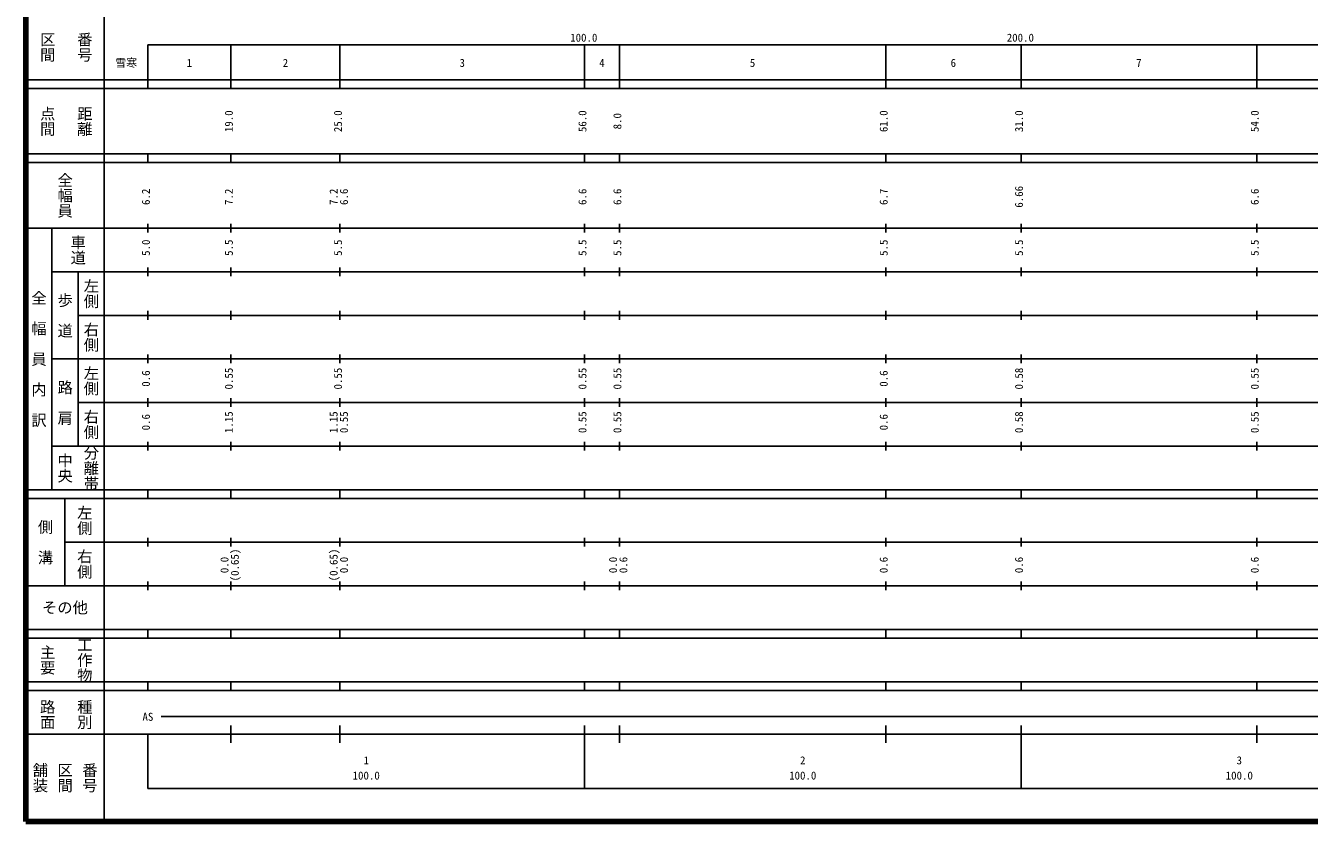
# Model space of a CAD drawing. Units: millimetres on the paper, enlarged 1000 times. Extents: x 40000 to 680000, y 20000 to 380000.
# Drawn here: x 40000 to 334044, y 20000 to 202409 of the extents above; entities that cross this region are included whole.
import ezdxf
from ezdxf.enums import TextEntityAlignment as Align

# ---------------------------------------------------------------- set-up
doc = ezdxf.new("R2010")
doc.units = ezdxf.units.MM
doc.header["$LTSCALE"] = 1000
doc.layers.add('M-TTL', color=2, linetype='Continuous', lineweight=140)
doc.layers.add('M-TTL-BAND', color=7, linetype='Continuous', lineweight=25)
doc.styles.add('@ＭＳ ゴシック', font='')
doc.styles.add('ＭＳ ゴシック', font='')
doc.styles.get('@ＭＳ ゴシック').set_extended_font_data('@MS Gothic')
doc.styles.get('ＭＳ ゴシック').set_extended_font_data('MS Gothic')

msp = doc.modelspace()

# ---------------------------------------------------------------- linework, layer by layer
at = {"layer": 'M-TTL'}
for p, q in [((40000, 380000), (40000, 20000)), ((40000, 20000), (680000, 20000))]:
    msp.add_line(p, q, dxfattribs=at)
at = {"layer": 'M-TTL-BAND'}
for p, q in [((58000, 370000), (58000, 20000)), ((68000, 198000), (579000, 198000)), ((68000, 198000), (68000, 188000)), ((87000, 188000), (87000, 198000)), ((112000, 188000), (112000, 198000)), ((168000, 188000), (168000, 198000)), ((176000, 188000), (176000, 198000)), ((237000, 188000), (237000, 198000)), ((268000, 188000), (268000, 198000)), ((322000, 188000), (322000, 198000)), ((40000, 190000), (579000, 190000)), ((40000, 188000), (579000, 188000)), ((40000, 173000), (579000, 173000)), ((40000, 171000), (579000, 171000)), ((68000, 171000), (68000, 173000)), ((87000, 171000), (87000, 173000)), ((112000, 171000), (112000, 173000)), ((168000, 171000), (168000, 173000)), ((176000, 171000), (176000, 173000)), ((237000, 171000), (237000, 173000)), ((268000, 171000), (268000, 173000)), ((322000, 171000), (322000, 173000)), ((40000, 156000), (579000, 156000)), ((46000, 96000), (46000, 156000)), ((68000, 155000), (68000, 157000)), ((87000, 155000), (87000, 157000)), ((112000, 155000), (112000, 157000)), ((168000, 155000), (168000, 157000)), ((176000, 155000), (176000, 157000)), ((237000, 155000), (237000, 157000)), ((268000, 155000), (268000, 157000)), ((322000, 155000), (322000, 157000)), ((46000, 146000), (579000, 146000)), ((52000, 146000), (52000, 106000)), ((68000, 145000), (68000, 147000)), ((87000, 145000), (87000, 147000)), ((112000, 145000), (112000, 147000)), ((168000, 145000), (168000, 147000)), ((176000, 145000), (176000, 147000)), ((237000, 145000), (237000, 147000)), ((268000, 145000), (268000, 147000)), ((322000, 145000), (322000, 147000)), ((52000, 136000), (579000, 136000)), ((68000, 135000), (68000, 137000)), ((87000, 135000), (87000, 137000)), ((112000, 135000), (112000, 137000)), ((168000, 135000), (168000, 137000)), ((176000, 135000), (176000, 137000)), ((237000, 135000), (237000, 137000)), ((268000, 135000), (268000, 137000)), ((322000, 135000), (322000, 137000)), ((68000, 125000), (68000, 127000)), ((87000, 125000), (87000, 127000)), ((112000, 125000), (112000, 127000)), ((168000, 125000), (168000, 127000)), ((176000, 125000), (176000, 127000)), ((237000, 125000), (237000, 127000)), ((268000, 125000), (268000, 127000)), ((322000, 125000), (322000, 127000)), ((46000, 126000), (579000, 126000)), ((52000, 116000), (579000, 116000)), ((68000, 115000), (68000, 117000)), ((87000, 115000), (87000, 117000)), ((112000, 115000), (112000, 117000)), ((168000, 115000), (168000, 117000)), ((176000, 115000), (176000, 117000)), ((237000, 115000), (237000, 117000)), ((268000, 115000), (268000, 117000)), ((322000, 115000), (322000, 117000)), ((46000, 106000), (579000, 106000)), ((68000, 105000), (68000, 107000)), ((87000, 105000), (87000, 107000)), ((112000, 105000), (112000, 107000)), ((168000, 105000), (168000, 107000)), ((176000, 105000), (176000, 107000)), ((237000, 105000), (237000, 107000)), ((268000, 105000), (268000, 107000)), ((322000, 105000), (322000, 107000)), ((40000, 96000), (579000, 96000)), ((68000, 94000), (68000, 96000)), ((87000, 94000), (87000, 96000)), ((112000, 94000), (112000, 96000)), ((168000, 94000), (168000, 96000)), ((176000, 94000), (176000, 96000)), ((237000, 94000), (237000, 96000)), ((268000, 94000), (268000, 96000)), ((322000, 94000), (322000, 96000)), ((40000, 94000), (579000, 94000)), ((49000, 94000), (49000, 74000)), ((49000, 84000), (579000, 84000)), ((68000, 83000), (68000, 85000)), ((87000, 83000), (87000, 85000)), ((112000, 83000), (112000, 85000)), ((168000, 83000), (168000, 85000)), ((176000, 83000), (176000, 85000)), ((237000, 83000), (237000, 85000)), ((268000, 83000), (268000, 85000)), ((322000, 83000), (322000, 85000)), ((40000, 74000), (579000, 74000)), ((68000, 73000), (68000, 75000)), ((87000, 73000), (87000, 75000)), ((112000, 73000), (112000, 75000)), ((168000, 73000), (168000, 75000)), ((176000, 73000), (176000, 75000)), ((237000, 73000), (237000, 75000)), ((268000, 73000), (268000, 75000)), ((322000, 73000), (322000, 75000)), ((40000, 64000), (579000, 64000)), ((40000, 62000), (579000, 62000)), ((68000, 62000), (68000, 64000)), ((87000, 62000), (87000, 64000)), ((112000, 62000), (112000, 64000)), ((168000, 62000), (168000, 64000)), ((176000, 62000), (176000, 64000)), ((237000, 62000), (237000, 64000)), ((268000, 62000), (268000, 64000)), ((322000, 62000), (322000, 64000)), ((40000, 52000), (579000, 52000)), ((40000, 50000), (579000, 50000)), ((68000, 50000), (68000, 52000)), ((87000, 50000), (87000, 52000)), ((112000, 50000), (112000, 52000)), ((168000, 50000), (168000, 52000)), ((176000, 50000), (176000, 52000)), ((237000, 50000), (237000, 52000)), ((268000, 50000), (268000, 52000)), ((322000, 50000), (322000, 52000)), ((71000, 44000), (565000, 44000)), ((87000, 38000), (87000, 42000)), ((112000, 38000), (112000, 42000)), ((168000, 27500), (168000, 42000)), ((176000, 38000), (176000, 42000)), ((237000, 38000), (237000, 42000)), ((268000, 27500), (268000, 42000)), ((322000, 38000), (322000, 42000)), ((40000, 40000), (579000, 40000)), ((68000, 40000), (68000, 27500)), ((68000, 27500), (579000, 27500))]:
    msp.add_line(p, q, dxfattribs=at)

# ---------------------------------------------------------------- texts
at = {"layer": 'M-TTL-BAND', "style": '@ＭＳ ゴシック'}
for s, p in [('区間', (45000, 197500)), ('番号', (53500, 197500)), ('点間', (45000, 180500)), ('距離', (53500, 180500)), ('全幅員', (49000, 163500)), ('車道', (52000, 151000)), ('左側', (55000, 141000)), ('全\u3000幅\u3000員\u3000内\u3000訳', (43000, 126000)), ('歩\u3000道', (49000, 136000)), ('右側', (55000, 131000)), ('左側', (55000, 121000)), ('路\u3000肩', (49000, 116000)), ('右側', (55000, 111000)), ('分離帯', (55000, 101000)), ('中央', (49000, 101000)), ('左側', (53500, 89000)), ('側\u3000溝', (44500, 84000)), ('右側', (53500, 79000)), ('主要', (45000, 57000)), ('工作物', (53500, 57000)), ('路面', (45000, 44500)), ('種別', (53500, 44500)), ('舗装', (43333, 30000)), ('区間', (49000, 30000)), ('番号', (54667, 30000))]:
    msp.add_text(s, height=2566, rotation=270, dxfattribs=at).set_placement(p, align=Align.MIDDLE_CENTER)
at = {"layer": 'M-TTL-BAND', "style": 'ＭＳ ゴシック'}
for s, p in [('100.0', (167844, 198195)), ('200.0', (267844, 198195)), ('雪寒', (63017, 192405)), ('1', (77500, 192405)), ('2', (99500, 192405)), ('3', (140000, 192405)), ('4', (172000, 192405)), ('5', (206500, 192405)), ('6', (252500, 192405)), ('7', (295000, 192405)), ('AS', (68000, 42500)), ('1', (118000, 32523)), ('2', (218000, 32523)), ('3', (318000, 32523)), ('100.0', (118000, 29033)), ('100.0', (218000, 29033)), ('100.0', (318000, 29033))]:
    msp.add_text(s, height=1833, dxfattribs=at).set_placement(p, align=Align.BOTTOM_CENTER)
for s, p in [('19.0', (88000, 180500)), ('25.0', (113000, 180500)), ('56.0', (169000, 180500)), ('61.0', (238000, 180500)), ('31.0', (269000, 180500)), ('54.0', (323000, 180500)), ('8.0', (177000, 180500)), ('6.2', (69000, 163174)), ('7.2', (88000, 163174)), ('7.2', (112000, 163174)), ('6.6', (114370, 163174)), ('6.6', (169000, 163174)), ('6.6', (177000, 163174)), ('6.7', (238000, 163174)), ('6.66', (269000, 163174)), ('6.6', (323000, 163174)), ('5.0', (69000, 151500)), ('5.5', (88000, 151500)), ('5.5', (113000, 151500)), ('5.5', (169000, 151500)), ('5.5', (177000, 151500)), ('5.5', (238000, 151500)), ('5.5', (269000, 151500)), ('5.5', (323000, 151500)), ('0.55', (88000, 121500)), ('0.55', (113000, 121500)), ('0.55', (169000, 121500)), ('0.55', (177000, 121500)), ('0.58', (269000, 121500)), ('0.55', (323000, 121500)), ('0.6', (69000, 121500)), ('0.6', (238000, 121500)), ('0.6', (69000, 111500)), ('1.15', (88000, 111500)), ('1.15', (112000, 111500)), ('0.55', (114370, 111500)), ('0.55', (169000, 111500)), ('0.55', (177000, 111500)), ('0.6', (238000, 111500)), ('0.58', (269000, 111500)), ('0.55', (323000, 111500)), ('0.0', (87000, 78764)), ('(0.65)', (89370, 78764)), ('(0.65)', (112000, 78764)), ('0.0', (114370, 78764)), ('0.0', (176000, 78764)), ('0.6', (178370, 78764)), ('0.6', (238000, 78764)), ('0.6', (269000, 78764)), ('0.6', (323000, 78764))]:
    msp.add_text(s, height=1833, rotation=90, dxfattribs=at).set_placement(p, align=Align.BOTTOM_CENTER)
msp.add_text('その他', height=2566, dxfattribs=at).set_placement((49000, 69000), align=Align.MIDDLE_CENTER)

doc.saveas('drawing.dxf')
